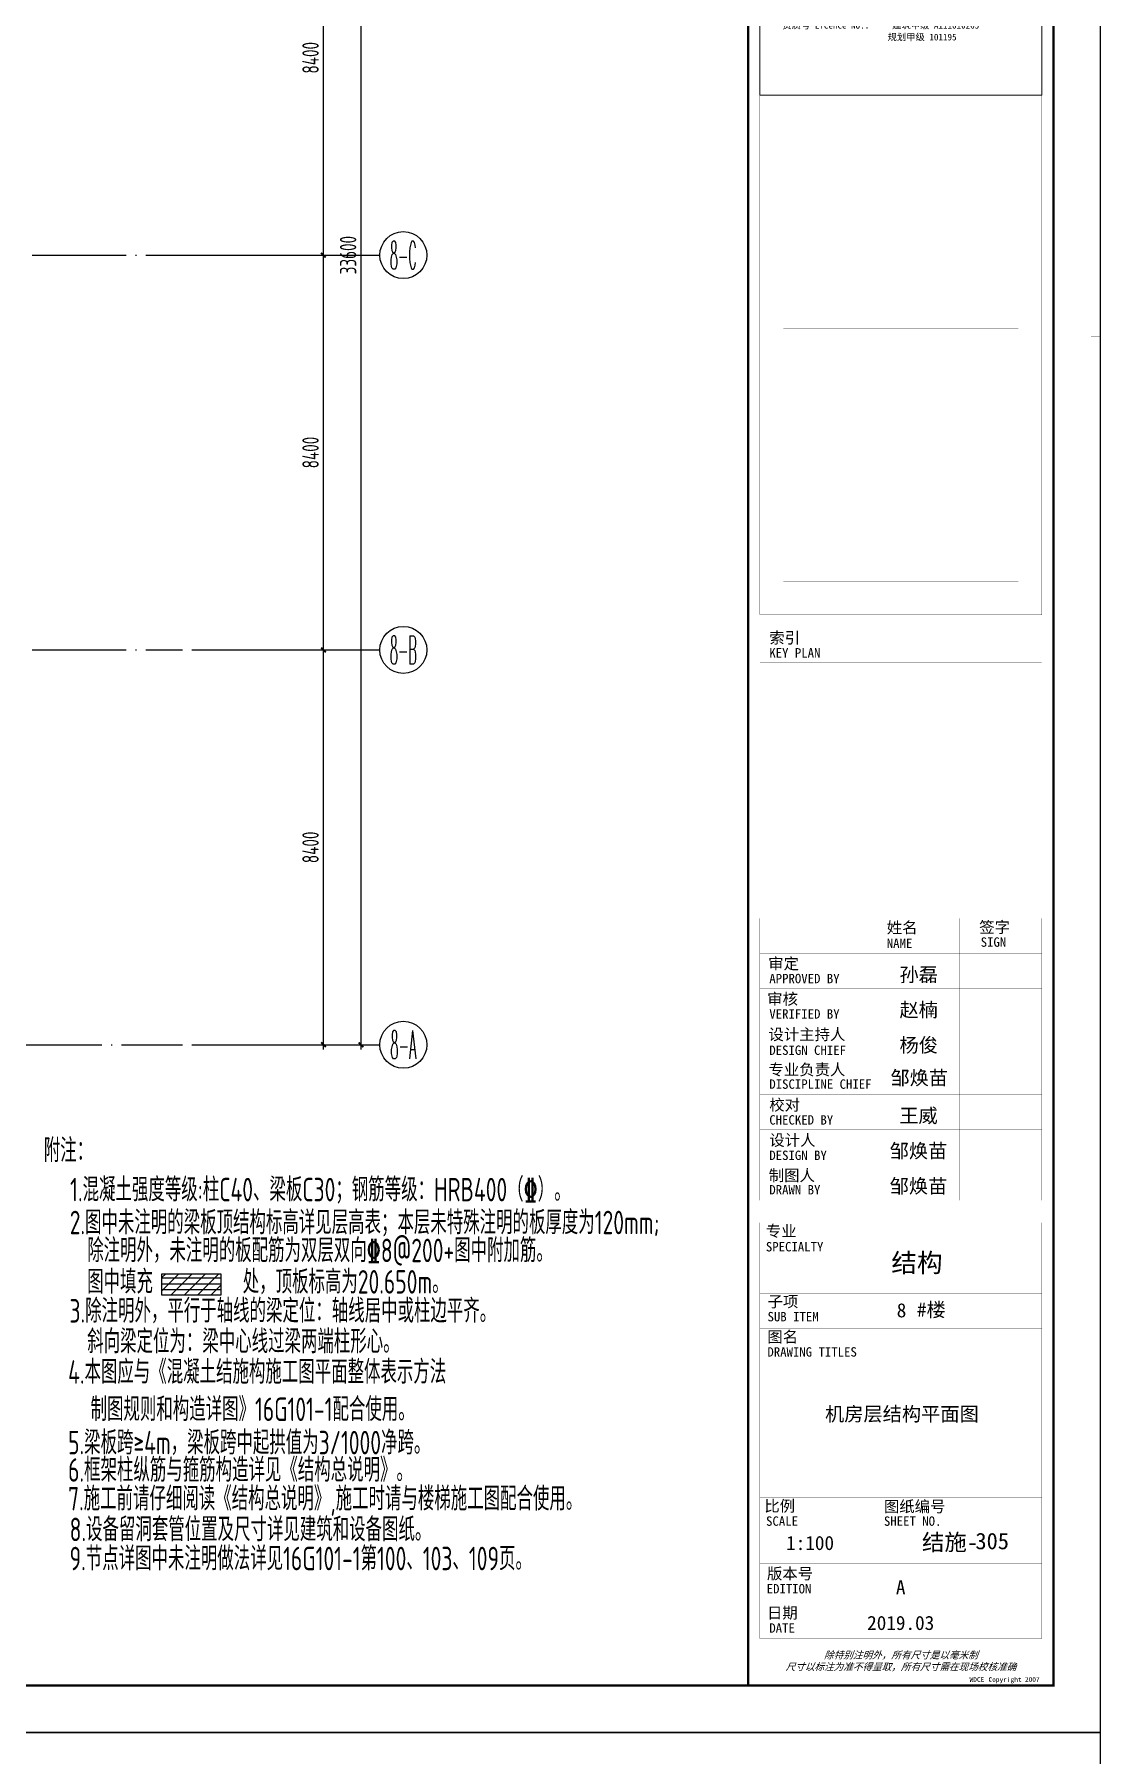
# Model space of a CAD drawing. Extents: x -765033 to 1614171, y -1073 to 729564.
# Drawn here: x 1065450 to 1088146, y 276490 to 313111 of the extents above; entities that cross this region are included whole.
import ezdxf
from ezdxf.enums import TextEntityAlignment as Align

# ---------------------------------------------------------------- set-up
doc = ezdxf.new("R2010")
doc.units = 0
doc.header["$LTSCALE"] = 1000
doc.header["$MEASUREMENT"] = 0
doc.linetypes.add('109-34 轴网$0$L1$0$$AUDIT_BAD_LTYPE1', pattern=[0])
doc.linetypes.add('DOTE', pattern=[2.42, 2, -0.2, 0.02, -0.2])
doc.layers.get('Defpoints').update_dxf_attribs({"color": 167})
for name, color, linetype in [('a-dote', 14, 'DOTE'), ('a-dote-dim', 3, 'Continuous'), ('s-dim', 3, 'Continuous'), ('s-dote-text', 7, 'Continuous'), ('s-num', 90, 'Continuous'), ('SHEET_TEXT', 7, 'Continuous'), ('TK', 7, 'Continuous'), ('墙柱说明', 7, 'Continuous'), ('签-建（陈）$0$SHEET_TEXT', 7, 'Continuous')]:
    doc.layers.add(name, color=color, linetype=linetype)
doc.styles.add('TSSD_Axis', font='Complex.shx', dxfattribs={"width": 0.7, "bigfont": 'hztxt.shx'})
doc.styles.add('TSSD_Dimension', font='tssdeng.shx', dxfattribs={"width": 0.7, "bigfont": 'Hztxt.shx'})
doc.styles.add('TSSD_Rein', font='Tssdeng.shx', dxfattribs={"width": 0.7, "bigfont": 'Hztxt.shx'})
doc.styles.add('华文细黑', font='', dxfattribs={"height": 10})
doc.styles.add('图签信息$0$hwxh', font='')
doc.styles.add('图签信息$0$华文细黑', font='', dxfattribs={"height": 10})
doc.styles.add('签-建（陈）$0$华文细黑', font='', dxfattribs={"height": 10})
doc.styles.get('华文细黑').set_extended_font_data('STXihei')
doc.styles.get('图签信息$0$hwxh').set_extended_font_data('STXihei')
doc.styles.get('图签信息$0$华文细黑').set_extended_font_data('STXihei')
doc.styles.get('签-建（陈）$0$华文细黑').set_extended_font_data('STXihei')
doc.dimstyles.new('TSSD_100_100', dxfattribs={"dimtxt": 300, "dimasz": 100, "dimexe": 100, "dimexo": 250, "dimgap": 100, "dimtad": 1, "dimdec": 0, "dimzin": 0, "dimdsep": 46, "dimtxsty": 'TSSD_Dimension', "dimblk": 'ARCHTICK', "dimblk1": 'ARCHTICK', "dimblk2": 'ARCHTICK', "dimcen": 0, "dimdle": 100, "dimclrt": 7, "dimadec": 0, "dimazin": 0, "dimtfac": 1, "dimtdec": 0, "dimtix": 1, "dimtmove": 2, "dimatfit": 3, "dimfxl": 1, "dimtolj": 1, "dimtzin": 0, "dimarcsym": 0})

# ---------------------------------------------------------------- blocks, each defined once
blk = doc.blocks.new('图框-A1')
for points, const_width in [([(0, 0), (841, 0), (841, 594), (0, 594)], 0.05), ([(766, 584), (25, 584), (25, 10), (766, 10)], 0.5)]:
    blk.add_lwpolyline(points, close=True, dxfattribs=dict(const_width=const_width))
at = {"const_width": 0.05}
blk.add_lwpolyline([(841, 297), (839, 297)], dxfattribs=at)
blk = doc.blocks.new('_ArchTick')
at = {"color": 0, "linetype": 'ByBlock', "const_width": 0.4}
blk.add_lwpolyline([(-0.5, -0.5), (0.5, 0.5)], dxfattribs=at)
blk = doc.blocks.new('*D1029')
at = {"layer": 'Defpoints', "color": 0, "transparency": 16777216}
for p in [(48200, 8400), (50400, 8400), (48200, 0)]:
    blk.add_point(p, dxfattribs=at)
at = {"layer": 's-dim', "color": 0, "lineweight": -2, "transparency": 16777216}
for p, q in [((50400, -100), (50400, 8500)), ((48450, 8400), (50500, 8400)), ((48450, 0), (50500, 0))]:
    blk.add_line(p, q, dxfattribs=at)
at = {"layer": 's-dim', "color": 0, "lineweight": -2, "transparency": 16777216, "xscale": 100, "yscale": 100, "zscale": 100}
for p, rotation in [((50400, 8400), 90), ((50400, 0), 270)]:
    blk.add_blockref('_ArchTick', p, dxfattribs=dict(at, rotation=rotation))
at = {"layer": 's-dim', "color": 7, "transparency": 16777216, "insert": (50125, 4200), "char_height": 350, "attachment_point": 5, "rotation": 90, "style": 'TSSD_Dimension'}
blk.add_mtext('\\A1;8400', dxfattribs=at)
blk = doc.blocks.new('*D1030')
at = {"layer": 'Defpoints', "color": 0, "transparency": 16777216}
for p in [(48200, 16800), (50400, 16800), (48200, 8400)]:
    blk.add_point(p, dxfattribs=at)
at = {"layer": 's-dim', "color": 0, "lineweight": -2, "transparency": 16777216}
for p, q in [((50400, 8300), (50400, 16900)), ((48450, 16800), (50500, 16800)), ((48450, 8400), (50500, 8400))]:
    blk.add_line(p, q, dxfattribs=at)
at = {"layer": 's-dim', "color": 0, "lineweight": -2, "transparency": 16777216, "xscale": 100, "yscale": 100, "zscale": 100}
for p, rotation in [((50400, 16800), 90), ((50400, 8400), 270)]:
    blk.add_blockref('_ArchTick', p, dxfattribs=dict(at, rotation=rotation))
at = {"layer": 's-dim', "color": 7, "transparency": 16777216, "insert": (50125, 12600), "char_height": 350, "attachment_point": 5, "rotation": 90, "style": 'TSSD_Dimension'}
blk.add_mtext('\\A1;8400', dxfattribs=at)
blk = doc.blocks.new('*D1031')
at = {"layer": 'Defpoints', "color": 0, "transparency": 16777216}
for p in [(48200, 25200), (50400, 25200), (48200, 16800)]:
    blk.add_point(p, dxfattribs=at)
at = {"layer": 's-dim', "color": 0, "lineweight": -2, "transparency": 16777216}
for p, q in [((50400, 16700), (50400, 25300)), ((48450, 25200), (50500, 25200)), ((48450, 16800), (50500, 16800))]:
    blk.add_line(p, q, dxfattribs=at)
at = {"layer": 's-dim', "color": 0, "lineweight": -2, "transparency": 16777216, "xscale": 100, "yscale": 100, "zscale": 100}
for p, rotation in [((50400, 25200), 90), ((50400, 16800), 270)]:
    blk.add_blockref('_ArchTick', p, dxfattribs=dict(at, rotation=rotation))
at = {"layer": 's-dim', "color": 7, "transparency": 16777216, "insert": (50125, 21000), "char_height": 350, "attachment_point": 5, "rotation": 90, "style": 'TSSD_Dimension'}
blk.add_mtext('\\A1;8400', dxfattribs=at)
blk = doc.blocks.new('*D1035')
at = {"layer": 'a-dote-dim', "color": 0, "lineweight": -2, "transparency": 16777216}
for p, q in [((51200, -100), (51200, 33700)), ((47650, 33600), (51300, 33600)), ((47650, 0), (51300, 0))]:
    blk.add_line(p, q, dxfattribs=at)
at = {"layer": 'Defpoints', "color": 0, "transparency": 16777216}
for p in [(47400, 33600), (51200, 33600), (47400, 0)]:
    blk.add_point(p, dxfattribs=at)
at = {"layer": 'a-dote-dim', "color": 0, "lineweight": -2, "transparency": 16777216, "xscale": 100, "yscale": 100, "zscale": 100}
for p, rotation in [((51200, 33600), 90), ((51200, 0), 270)]:
    blk.add_blockref('_ArchTick', p, dxfattribs=dict(at, rotation=rotation))
at = {"layer": 'a-dote-dim', "color": 7, "transparency": 16777216, "insert": (50925, 16800), "char_height": 350, "attachment_point": 5, "rotation": 90, "style": 'TSSD_Dimension'}
blk.add_mtext('\\A1;33600', dxfattribs=at)
blk = doc.blocks.new('ts_axno')
at = {"color": 0, "linetype": 'ByBlock', "lineweight": -2}
blk.add_circle((0, 0), 0.5, dxfattribs=at)
at = {"color": 0, "linetype": 'ByBlock', "lineweight": -2, "style": 'TSSD_Axis', "width": 0.7}
blk.add_attdef('A', text='', height=0.6, dxfattribs=at).set_placement((0, 0), align=Align.MIDDLE_CENTER)
blk = doc.blocks.new('图签信息$0$WDCE Copyright200X')
at = {"const_width": 0.016}
blk.add_lwpolyline([(-10.6, 1.26, 1), (-11.4, 1.26, 1)], format="xyb", close=True, dxfattribs=at)
at = {"style": '图签信息$0$华文细黑'}
for s, p in [('WDCE ', (-11.46, 0.5)), ('     Copyright ', (-3.51, 0.5))]:
    blk.add_text(s, height=1, dxfattribs=at).set_placement(p, align=Align.BOTTOM_RIGHT)
blk.add_text('c', height=0.6, dxfattribs=at).set_placement((-11.04, 1.35), align=Align.MIDDLE_CENTER)
blk.add_attdef('200X', text='', height=1, dxfattribs=at).set_placement((-0.45, 0.5), align=Align.BOTTOM_RIGHT)
blk = doc.blocks.new('图签信息$0$logo2')
h = blk.add_hatch(color=7)
h.paths.add_polyline_path([(19.02, -7.36), (15.84, -7.36), (15.84, -3.97), (18.97, -3.97), (18.97, -4.24), (16.46, -4.24), (16.46, -5.45), (18.81, -5.45), (18.81, -5.69), (16.47, -5.69), (16.47, -7.12), (19.02, -7.12)])
edge = h.paths.add_edge_path()
edge.add_spline(control_points=[(15.26, -4.21), (15.26, -4.21), (15.13, -4.65), (15.13, -4.65), (15.13, -4.65), (14.62, -4.1), (13.73, -4.1), (13.04, -4.1), (12.07, -4.54), (12.08, -5.62), (12.08, -6.49), (12.77, -7.16), (13.73, -7.17), (14.66, -7.17), (15.23, -6.68), (15.23, -6.68), (15.23, -6.68), (15.16, -7.11), (15.16, -7.11), (13.63, -7.7), (11.42, -7.29), (11.41, -5.64), (11.4, -3.72), (14.16, -3.66), (15.26, -4.21)], knot_values=[0, 0, 0, 0, 1, 1, 1, 2, 2, 2, 3, 3, 3, 4, 4, 4, 5, 5, 5, 6, 6, 6, 7, 7, 7, 8, 8, 8, 8], degree=3, periodic=0)
edge = h.paths.add_edge_path(flags=16)
edge.add_spline(control_points=[(10.23, -5.57), (10.23, -5.16), (10.12, -4.83), (9.9, -4.58), (9.63, -4.27), (9.23, -4.12), (8.69, -4.12), (8.69, -4.12), (7.64, -4.12), (7.64, -4.12), (7.64, -4.12), (7.64, -7.1), (7.64, -7.1), (7.64, -7.1), (8.66, -7.1), (8.66, -7.1), (9.13, -7.1), (9.52, -6.93), (9.82, -6.6), (10.09, -6.31), (10.23, -5.96), (10.23, -5.57)], knot_values=[0, 0, 0, 0, 1, 1, 1, 2, 2, 2, 3, 3, 3, 4, 4, 4, 5, 5, 5, 6, 6, 6, 7, 7, 7, 7], degree=3, periodic=0)
edge = h.paths.add_edge_path()
edge.add_spline(control_points=[(10.92, -5.51), (10.92, -5.96), (10.72, -6.37), (10.34, -6.72), (9.92, -7.1), (9.41, -7.29), (8.82, -7.29), (8.82, -7.29), (7.03, -7.29), (7.03, -7.29), (7.03, -7.29), (7.03, -3.92), (7.03, -3.92), (7.03, -3.92), (9.1, -3.92), (9.1, -3.92), (9.59, -3.92), (10.01, -4.06), (10.36, -4.34), (10.73, -4.64), (10.92, -5.03), (10.92, -5.51)], knot_values=[0, 0, 0, 0, 1, 1, 1, 2, 2, 2, 3, 3, 3, 4, 4, 4, 5, 5, 5, 6, 6, 6, 7, 7, 7, 7], degree=3, periodic=0)
at = {"lineweight": 0}
blk.add_lwpolyline([(19.02, -7.36), (15.84, -7.36), (15.84, -3.97), (18.97, -3.97), (18.97, -4.24), (16.46, -4.24), (16.46, -5.45), (18.81, -5.45), (18.81, -5.69), (16.47, -5.69), (16.47, -7.12), (19.02, -7.12), (19.02, -7.36)], dxfattribs=at)
for points, knots in [([(15.26, -4.21), (15.26, -4.21), (15.13, -4.65), (15.13, -4.65), (15.13, -4.65), (14.62, -4.1), (13.73, -4.1), (13.04, -4.1), (12.07, -4.54), (12.08, -5.62), (12.08, -6.49), (12.77, -7.16), (13.73, -7.17), (14.66, -7.17), (15.23, -6.68), (15.23, -6.68), (15.23, -6.68), (15.16, -7.11), (15.16, -7.11), (13.63, -7.7), (11.42, -7.29), (11.41, -5.64), (11.4, -3.72), (14.16, -3.66), (15.26, -4.21)], [0, 0, 0, 0, 1, 1, 1, 2, 2, 2, 3, 3, 3, 4, 4, 4, 5, 5, 5, 6, 6, 6, 7, 7, 7, 8, 8, 8, 8]), ([(10.92, -5.51), (10.92, -5.96), (10.72, -6.37), (10.34, -6.72), (9.92, -7.1), (9.41, -7.29), (8.82, -7.29), (8.82, -7.29), (7.03, -7.29), (7.03, -7.29), (7.03, -7.29), (7.03, -3.92), (7.03, -3.92), (7.03, -3.92), (9.1, -3.92), (9.1, -3.92), (9.59, -3.92), (10.01, -4.06), (10.36, -4.34), (10.73, -4.64), (10.92, -5.03), (10.92, -5.51)], [0, 0, 0, 0, 1, 1, 1, 2, 2, 2, 3, 3, 3, 4, 4, 4, 5, 5, 5, 6, 6, 6, 7, 7, 7, 7]), ([(10.23, -5.57), (10.23, -5.16), (10.12, -4.83), (9.9, -4.58), (9.63, -4.27), (9.23, -4.12), (8.69, -4.12), (8.69, -4.12), (7.64, -4.12), (7.64, -4.12), (7.64, -4.12), (7.64, -7.1), (7.64, -7.1), (7.64, -7.1), (8.66, -7.1), (8.66, -7.1), (9.13, -7.1), (9.52, -6.93), (9.82, -6.6), (10.09, -6.31), (10.23, -5.96), (10.23, -5.57)], [0, 0, 0, 0, 1, 1, 1, 2, 2, 2, 3, 3, 3, 4, 4, 4, 5, 5, 5, 6, 6, 6, 7, 7, 7, 7])]:
    blk.add_open_spline(points, degree=3, knots=knots, dxfattribs=at)
blk = doc.blocks.new('图签信息$0$logo1')
h = blk.add_hatch(color=8)
edge = h.paths.add_edge_path()
edge.add_spline(control_points=[(3.86, -5.21), (3.63, -5.88), (3.39, -6.56), (3.39, -6.56), (3.39, -6.56), (2.5, -3.91), (2.5, -3.91), (2.5, -3.91), (1.8, -3.91), (1.69, -3.91), (2.02, -4.39), (2.95, -7.27), (2.95, -7.27), (2.95, -7.27), (3.44, -7.27), (3.44, -7.27), (3.44, -7.27), (4.03, -5.66), (4.03, -5.66), (4.03, -5.66), (3.86, -5.21), (3.86, -5.21)], knot_values=[0, 0, 0, 0, 1, 1, 1, 2, 2, 2, 3, 3, 3, 4, 4, 4, 5, 5, 5, 6, 6, 6, 7, 7, 7, 7], degree=3, periodic=0)
h = blk.add_hatch(color=7)
edge = h.paths.add_edge_path()
edge.add_spline(control_points=[(6.04, -3.91), (6.09, -4.1), (5.2, -6.56), (5.2, -6.56), (5.2, -6.56), (4.3, -3.91), (4.3, -3.91), (4.3, -3.91), (3.6, -3.91), (3.49, -3.91), (3.82, -4.39), (4.75, -7.27), (4.75, -7.27), (4.75, -7.27), (5.24, -7.27), (5.24, -7.27), (5.24, -7.27), (6.33, -4.3), (6.33, -4.3), (6.33, -4.3), (6.48, -3.91), (6.48, -3.91), (6.48, -3.91), (6.21, -3.91), (6.04, -3.91)], knot_values=[0, 0, 0, 0, 1, 1, 1, 2, 2, 2, 3, 3, 3, 4, 4, 4, 5, 5, 5, 6, 6, 6, 7, 7, 7, 8, 8, 8, 8], degree=3, periodic=0)
at = {"color": 8, "lineweight": 0}
blk.add_open_spline([(3.86, -5.21), (3.63, -5.88), (3.39, -6.56), (3.39, -6.56), (3.39, -6.56), (2.5, -3.91), (2.5, -3.91), (2.5, -3.91), (1.8, -3.91), (1.69, -3.91), (2.02, -4.39), (2.95, -7.27), (2.95, -7.27), (2.95, -7.27), (3.44, -7.27), (3.44, -7.27), (3.44, -7.27), (4.03, -5.66), (4.03, -5.66), (4.03, -5.66), (3.86, -5.21), (3.86, -5.21)], degree=3, knots=[0, 0, 0, 0, 1, 1, 1, 2, 2, 2, 3, 3, 3, 4, 4, 4, 5, 5, 5, 6, 6, 6, 7, 7, 7, 7], dxfattribs=at)
at = {"lineweight": 0}
blk.add_open_spline([(6.04, -3.91), (6.09, -4.1), (5.2, -6.56), (5.2, -6.56), (5.2, -6.56), (4.3, -3.91), (4.3, -3.91), (4.3, -3.91), (3.6, -3.91), (3.49, -3.91), (3.82, -4.39), (4.75, -7.27), (4.75, -7.27), (4.75, -7.27), (5.24, -7.27), (5.24, -7.27), (5.24, -7.27), (6.33, -4.3), (6.33, -4.3), (6.33, -4.3), (6.48, -3.91), (6.48, -3.91), (6.48, -3.91), (6.21, -3.91), (6.04, -3.91)], degree=3, knots=[0, 0, 0, 0, 1, 1, 1, 2, 2, 2, 3, 3, 3, 4, 4, 4, 5, 5, 5, 6, 6, 6, 7, 7, 7, 8, 8, 8, 8], dxfattribs=at)
blk.add_blockref('图签信息$0$logo2', (0, 0))
blk = doc.blocks.new('图签信息$0$时间-logo')
at = {"layer": 'Defpoints', "lineweight": 0}
blk.add_lwpolyline([(0, -23.46), (-21.17, -23.46), (-21.17, 0), (0, 0), (0, -23.46)], dxfattribs=at)
blk.add_blockref('图签信息$0$logo1', (-20.97, 0))
at = {"style": '图签信息$0$hwxh'}
for s, height, p in [('华通设计顾问工程有限公司 ', 1.15, (-19.73, -9.05)), ('WALTON DESIGN & CONSULTING ENGINEERING CO., LTD.', 0.5, (-19.5, -10.1)), ('地址:北京市西城区西直门南小街135号西派国际3号楼 100035', 0.5, (-19.48, -11.94)), ('Address: Building No.3 C-Park, No.135 Xizhimen South Street, ', 0.47, (-19.48, -12.83)), ('Xicheng District, Beijing 100035, China ', 0.47, (-16.69, -13.72)), ('电话 Tel：                        （8610）83957395 ', 0.5, (-19.56, -14.91)), ('传真 Fax：                      （8610）83957590 ', 0.5, (-19.48, -15.8)), ('主页 Web：                      www.WDCE.com ', 0.5, (-19.48, -16.69)), ('资质号 Licence No.：    建筑甲级 A111010265 ', 0.5, (-19.48, -18.47)), ('邮件 E-mail：                    office@WDCE.com ', 0.5, (-19.48, -17.58)), ('   规划甲级 101195', 0.5, (-12.6, -19.36))]:
    blk.add_text(s, height=height, dxfattribs=at).set_placement(p)
blk = doc.blocks.new('图签-A1')
at = {"ltscale": 0.001, "const_width": 0.5}
blk.add_lwpolyline([(-64.75, 574.25), (0.25, 574.25), (0.25, 0.25), (-64.75, 0.25)], close=True, dxfattribs=at)
at = {"const_width": 0.5}
blk.add_lwpolyline([(-64.75, 0.25), (0.25, 0.25), (0.25, 500.75), (-64.75, 500.75)], close=True, dxfattribs=at)
at = {"const_width": 0.05}
for points in [[(-62.25, 405.17), (-62.25, 228.08)], [(-62.25, 228.08), (-2.25, 228.08), (-2.25, 405.17)], [(-57.25, 338.61), (-7.25, 338.61)], [(-57.25, 289.08), (-7.25, 289.08)], [(-57.25, 235.1), (-7.25, 235.1)], [(-62.25, 228.08), (-2.25, 228.08)], [(-62.25, 217.99), (-2.25, 217.99)], [(-62.25, 103.51), (-2.25, 103.51), (-2.25, 163.51), (-62.25, 163.51), (-62.25, 103.51)], [(-37.25, 163.51), (-37.25, 103.51)], [(-19.75, 163.51), (-19.75, 103.51)], [(-62.25, 156.01), (-2.25, 156.01)], [(-62.25, 148.51), (-2.25, 148.51)], [(-62.25, 141.01), (-2.25, 141.01)], [(-62.25, 133.51), (-2.25, 133.51)], [(-62.25, 126.01), (-2.25, 126.01)], [(-62.25, 118.51), (-2.25, 118.51)], [(-62.25, 111.01), (-2.25, 111.01)], [(-62.25, 98.75), (-2.25, 98.75), (-2.25, 10.25), (-62.25, 10.25), (-62.25, 98.75)], [(-62.25, 83.75), (-2.25, 83.75)], [(-62.25, 76.25), (-2.25, 76.25)], [(-62.25, 40.25), (-2.25, 40.25)], [(-37.25, 40.25), (-37.25, 26.25)], [(-62.25, 26.25), (-2.25, 26.25)], [(-62.25, 18.25), (-2.25, 18.25)]]:
    blk.add_lwpolyline(points, dxfattribs=at)
at = {"ltscale": 0.001, "xscale": 2.8346899375274, "yscale": 2.8346899375274, "zscale": 2.8346899375274, "rotation": 3.913909278468755e-07}
blk.add_blockref('图签信息$0$时间-logo', (-2.25, 405.17), dxfattribs=at)
at = {"rotation": 3.913909278468755e-07}
blk.add_blockref('图签信息$0$WDCE Copyright200X', (-2.25, 0.25), dxfattribs=at).add_auto_attribs({'200X': '2007'})
at = {"style": '图签信息$0$华文细黑'}
for s, height, p in [('索引', 2.4, (-60.25, 224.39)), ('KEY PLAN', 2, (-60.25, 220.99)), ('姓名', 2.4, (-35.25, 162.72)), ('签字', 2.4, (-15.56, 162.82)), ('NAME', 2, (-35.25, 159.21)), ('SIGN', 2, (-15.25, 159.45)), ('审定', 2.4, (-60.48, 155.06)), ('APPROVED BY', 2, (-60.25, 151.69)), ('审核', 2.4, (-60.7, 147.54)), ('VERIFIED BY', 2, (-60.25, 144.16)), ('设计主持人', 2.4, (-60.43, 140.01)), ('DESIGN CHIEF', 2, (-60.25, 136.44)), ('专业负责人', 2.4, (-60.42, 132.51)), ('DISCIPLINE CHIEF', 2, (-60.25, 129.23)), ('校对', 2.4, (-60.25, 125.01)), ('CHECKED BY', 2, (-60.25, 121.62)), ('设计人', 2.4, (-60.25, 117.51)), ('DESIGN BY', 2, (-60.25, 114.08)), ('制图人', 2.4, (-60.36, 110.01)), ('DRAWN BY', 2, (-60.25, 106.75)), ('专业', 2.4, (-60.98, 98.18)), ('SPECIALTY', 2, (-60.98, 94.63)), ('子项', 2.4, (-60.63, 83.17)), ('SUB ITEM', 2, (-60.63, 79.75)), ('图名', 2.4, (-60.66, 75.66)), ('DRAWING TITLES', 2, (-60.66, 72.25)), ('比例', 2.4, (-61.31, 39.67)), ('图纸编号', 2.4, (-35.85, 39.57)), ('SCALE', 2, (-60.94, 36.25)), ('SHEET NO.', 2, (-35.85, 36.25)), ('版本号', 2.4, (-60.75, 25.28)), ('EDITION', 2, (-60.81, 21.86)), ('日期', 2.4, (-60.75, 16.93)), ('DATE', 2, (-60.25, 13.51))]:
    blk.add_text(s, height=height, rotation=0, dxfattribs=at).set_placement(p, align=Align.TOP_LEFT)
at = {"color": 4, "style": '图签信息$0$华文细黑'}
for s, p in [('1:100', (-51.57, 29.1)), ('A', (-32.28, 19.65)), ('2019.03', (-32.28, 12.09))]:
    blk.add_text(s, height=3, rotation=0, dxfattribs=at).set_placement(p, align=Align.CENTER)
at = {"style": '图签信息$0$华文细黑', "oblique": 20}
for s, p in [('除特别注明外，所有尺寸是以毫米制', (-32.25, 6.75)), ('尺寸以标注为准不得量取，所有尺寸需在现场校核准确', (-32.25, 4.25))]:
    blk.add_text(s, height=1.5, rotation=0, dxfattribs=at).set_placement(p, align=Align.MIDDLE_CENTER)
at = {"color": 3, "insert": (-28.82, 90), "char_height": 4, "width": 32.5922, "attachment_point": 5, "rotation": 0, "style": '华文细黑'}
blk.add_mtext('结构', dxfattribs=at)
at = {"color": 2, "insert": (-28.82, 80.08), "char_height": 3, "width": 40.6394, "attachment_point": 5, "rotation": 0, "style": '华文细黑'}
blk.add_mtext('   #{\\fSimSun|b0|i0|c134|p2;楼}', dxfattribs=at)
at = {"layer": 'SHEET_TEXT', "style": '华文细黑'}
blk.add_text('结施-', height=3.5, dxfattribs=at).set_placement((-27.75, 29.01))
at = {"layer": '签-建（陈）$0$SHEET_TEXT', "ltscale": 0.001, "attachment_point": 5, "style": '签-建（陈）$0$华文细黑'}
for s, insert, char_height, width in [('孙磊', (-28.44, 151.36), 2.998, 17.4861), ('赵楠', (-28.44, 143.86), 2.998, 17.4861), ('杨俊', (-28.44, 136.36), 2.998, 17.4861), ('邹焕苗', (-28.33, 129.39), 2.99, 17.9613), ('王威', (-28.49, 121.36), 2.998, 17.4861), ('邹焕苗', (-28.49, 113.86), 2.998, 17.4861), ('邹焕苗', (-28.49, 106.36), 2.998, 17.4861)]:
    blk.add_mtext(s, dxfattribs=dict(at, insert=insert, char_height=char_height, width=width))
blk = doc.blocks.new('A$C45ED3BFD')
at = {"layer": 'a-dote'}
for p, q in [((-4200, 16800), (47600, 16800)), ((-4200, 8400), (47400, 8400)), ((-2300, 0), (47400, 0))]:
    blk.add_line(p, q, dxfattribs=at)
at = {"layer": 's-dote-text'}
for p, q in [((47600, 16800), (51600, 16800)), ((47600, 8400), (51600, 8400)), ((47600, 0), (51600, 0))]:
    blk.add_line(p, q, dxfattribs=at)
ref = blk.add_blockref('ts_axno', (52100, 16800), dxfattribs=dict(at, xscale=1000, yscale=1000, zscale=1000))
ref.add_attrib('C', '8-C', dxfattribs={"height": 600, "rotation": 360, "style": 'TSSD_Axis', "width": 0.333333}).set_placement((52100, 16800), align=Align.MIDDLE_CENTER)
ref = blk.add_blockref('ts_axno', (52100, 8400), dxfattribs=dict(at, xscale=1000, yscale=1000, zscale=1000))
ref.add_attrib('B', '8-B', dxfattribs={"height": 600, "rotation": 360, "style": 'TSSD_Axis', "width": 0.333333}).set_placement((52100, 8400), align=Align.MIDDLE_CENTER)
ref = blk.add_blockref('ts_axno', (52100, 0), dxfattribs=dict(at, xscale=1000, yscale=1000, zscale=1000))
ref.add_attrib('A', '8-A', dxfattribs={"height": 600, "rotation": 360, "style": 'TSSD_Axis', "width": 0.333333}).set_placement((52100, 0), align=Align.MIDDLE_CENTER)
at = {"layer": 'a-dote-dim'}
dim = blk.add_linear_dim(base=(51200, 33600), p1=(47400, 0), p2=(47400, 33600), angle=270, dimstyle='TSSD_100_100', dxfattribs=at)
dim.commit()
dim.dimension.update_dxf_attribs({"geometry": '*D1035', "text_midpoint": (50925, 16800)})
at = {"layer": 's-dim'}
for base, p1, p2, picture, middle in [((50400, 25200), (48200, 16800), (48200, 25200), '*D1031', (50125, 21000)), ((50400, 16800), (48200, 8400), (48200, 16800), '*D1030', (50125, 12600)), ((50400, 8400), (48200, 0), (48200, 8400), '*D1029', (50125, 4200))]:
    dim = blk.add_linear_dim(base=base, p1=p1, p2=p2, angle=90, dimstyle='TSSD_100_100', dxfattribs=at)
    dim.commit()
    dim.dimension.update_dxf_attribs({"geometry": picture, "text_midpoint": middle})

msp = doc.modelspace()

# ---------------------------------------------------------------- hatches: boundary and pattern name
at = {"layer": 's-num', "linetype": '109-34 轴网$0$L1$0$$AUDIT_BAD_LTYPE1'}
h = msp.add_hatch(dxfattribs=at)
h.set_pattern_fill('胶合板', color=256, scale=1000, style=0)
h.set_pattern_definition([(0, (20956.94, -36470.94), (0, 125), []), (45, (20956.94, -36470.94), (-141.421356, 141.421356), [])])
h.paths.add_polyline_path([(1068164.1, 286738.9), (1068164.1, 286284.3), (1069417.6, 286284.3), (1069417.6, 286738.9)])

# ---------------------------------------------------------------- linework, layer by layer
for points in [[(1088143.9, 276978.8), (1088143.9, 336378.8), (1004043.9, 336378.8), (1004043.9, 276978.8)], [(1088143.9, 217578.8), (1088143.9, 276978.8), (1004043.9, 276978.8), (1004043.9, 217578.8)]]:
    msp.add_lwpolyline(points, close=True)
at = {"layer": '墙柱说明'}
msp.add_lwpolyline([(1068164.1, 286738.9), (1069417.6, 286738.9), (1069417.6, 286284.3), (1068164.1, 286284.3)], close=True, dxfattribs=at)

# ---------------------------------------------------------------- block references
at = {"xscale": 100, "yscale": 100, "zscale": 100}
for name, p in [('图框-A1', (1004043.9, 276978.8)), ('图签-A1', (1087118.9, 277953.8)), ('图框-A1', (1004043.9, 217578.8))]:
    msp.add_blockref(name, p, dxfattribs=at)
at = {"layer": 's-dim', "linetype": '109-34 轴网$0$L1$0$$AUDIT_BAD_LTYPE1'}
msp.add_blockref('A$C45ED3BFD', (1021203, 291614.3), dxfattribs=at)

# ---------------------------------------------------------------- texts
at = {"color": 2, "linetype": '109-34 轴网$0$L1$0$$AUDIT_BAD_LTYPE1', "style": '华文细黑'}
for s, p in [('8', (1083806.2, 285814.3)), ('机房层结构平面图', (1082279.9, 283608.7))]:
    msp.add_text(s, height=300, rotation=0, dxfattribs=at).set_placement(p)
at = {"layer": 'SHEET_TEXT', "style": '华文细黑'}
msp.add_text('305', height=350, rotation=360, dxfattribs=at).set_placement((1085481.5, 280880))
at = {"layer": 'TK', "style": 'TSSD_Rein', "width": 0.7}
for s, p in [('附注：', (1065648.9, 289117.2)), ('1.混凝土强度等级:柱C40、梁板C30；钢筋等级：HRB400（%%132）。', (1066209.9, 288282.2)), ('2.图中未注明的梁板顶结构标高详见层高表；本层未特殊注明的板厚度为120mm;', (1066201.3, 287582.6)), ('除注明外，未注明的板配筋为双层双向%%1328@200+图中附加筋。', (1066573.9, 286988.1)), ('3.除注明外，平行于轴线的梁定位：轴线居中或柱边平齐。', (1066196.6, 285701.7)), ('斜向梁定位为：梁中心线过梁两端柱形心。', (1066573.9, 285050.8)), ('4.本图应与《混凝土结施构施工图平面整体表示方法', (1066166.9, 284402.3)), ('制图规则和构造详图》16G101-1配合使用。', (1066645.3, 283608.5)), ('5.梁板跨≥4m，梁板跨中起拱值为3/1000净跨。', (1066166.9, 282899.3)), ('6.框架柱纵筋与箍筋构造详见《结构总说明》。', (1066166.9, 282317.3)), ('7.施工前请仔细阅读《结构总说明》,施工时请与楼梯施工图配合使用。', (1066166.9, 281706)), ('8.设备留洞套管位置及尺寸详见建筑和设备图纸。', (1066199, 281051.7)), ('9.节点详图中未注明做法详见16G101-1第100、103、109页。', (1066199, 280433))]:
    msp.add_text(s, height=500, rotation=360, dxfattribs=at).set_placement(p)
at = {"layer": '墙柱说明', "style": 'TSSD_Rein', "width": 0.7}
msp.add_text('图中填充         处，顶板标高为20.650m。', height=500, rotation=360, dxfattribs=at).set_placement((1066572.3, 286319.7))

doc.saveas('drawing.dxf')
